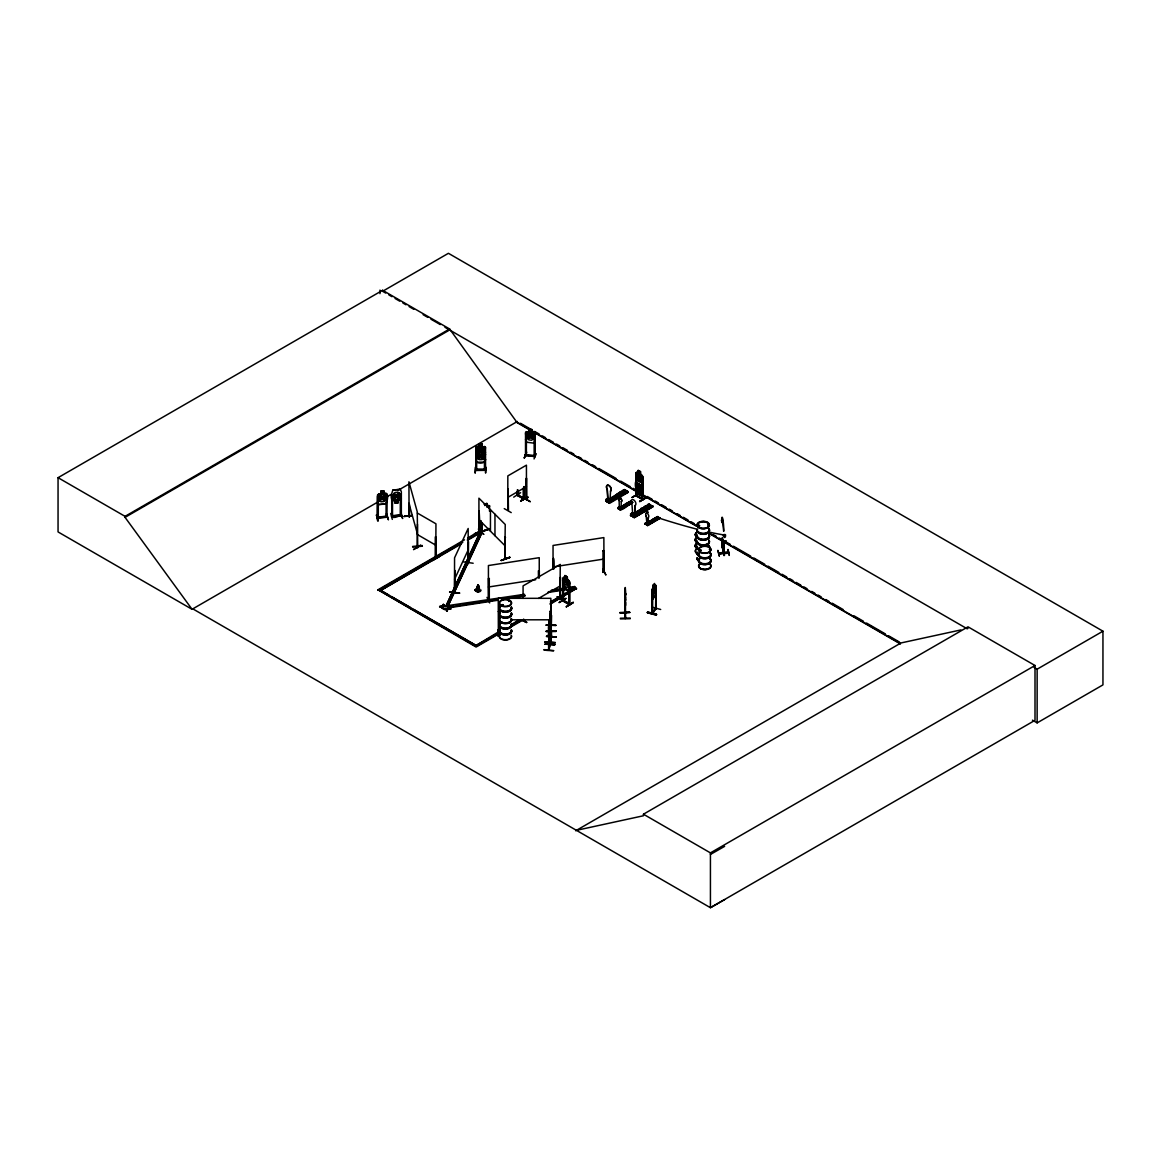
<?xml version="1.0" encoding="UTF-8"?>
<svg xmlns="http://www.w3.org/2000/svg" width="1161" height="1161" viewBox="0 0 1161 1161"><rect width="100%" height="100%" fill="white"/><g stroke="black" fill="none" stroke-linecap="round" stroke-linejoin="round"><path stroke-width="1.5" d="M625.387 600.542L625.387 598.539M696.469 535.453L696.861 534.916M697.732 525.744L699.633 525.744M699.561 525.889L698.937 525.048M697.079 546.541A6.24 3.599 0 0 0 699.43 549.879L699.575 550.212A6.24 3.599 0 0 1 697.079 546.846M701.142 550.227L700.272 549.559M707.905 525.149L708.312 524.511L708.268 525.28M708.442 524.525L708.761 525.149M710.242 549.53L709.922 549.138M709.922 549.763L709.356 549.327M709.589 549.168L710.387 549.487L709.676 549.226M625.561 602.341C625.315 617.086 625.01 577.293 625.416 590.035M549.008 622.935L549.313 619.814L549.022 621.44M625.503 594.359L625.387 590.122M625.387 594.548L625.3 593.576L625.344 600.339L625.3 599.598M723.521 542.376L723.796 541.461L723.114 542.622L724.304 543.116L723.84 542.056L723.927 542.985M477.897 587.771C477.055 579.165 482.729 594.548 476.561 590.775L477.984 584.955M550.125 644.674L548.906 650.204L549.197 623.472L548.456 627.085L548.587 636.184L549.472 622.789L549.168 626.737C548.747 618.305 548.805 641.786 549.168 627.956L549.487 628.783M549.574 631.831L549.69 628.623M550.111 626.49C550.953 634.486 551.373 605.665 550.706 619.045C550.299 610.715 550.343 633.95 550.706 620.25L550.909 621.788L551.228 620.917M549.022 621.498L548.572 650.189L549.603 644.587M550.561 614.009L550.503 616.636L550.488 613.966M553.579 650.828C538.472 648.244 542.347 650.886 553.623 650.552M555.176 642.802L545.322 642.483L545.38 641.728M555.176 642.396C538.007 642.018 544.988 641.467 555.176 642.831M607.072 499.433L608.103 499.201L608.088 501.886L608.814 499.099L607.74 499.912L607.247 489.1A3.294 1.916 59.5 0 1 607.247 485.298A3.294 1.916 59.5 0 1 610.57 487.17A3.294 1.916 59.5 0 1 610.57 490.972L609.931 501.131L607.58 499.81L608.582 498.751M619.335 495.907L619.423 497.779A2.191 1.277 59.5 0 0 619.103 500.42L619.002 500.478A2.191 1.277 59.5 0 1 619.335 497.837L619.916 495.37L620.903 498.722A2.191 1.277 59.5 0 1 621.324 501.668L620.903 508.445L619.35 507.284M632.716 514.25L631.903 503.497A3.294 1.916 59.5 0 1 631.903 499.709A3.294 1.916 59.5 0 1 635.227 501.581A3.294 1.916 59.5 0 1 635.227 505.383L634.733 515.455L632.106 514.149L633.384 513.075M648.346 517.269L648.027 523.988L648.346 517.269A2.191 1.277 59.5 0 0 648.027 514.279L647.141 511.058M625.445 600.469L625.503 599.294M408.875 516.297L409.485 516.848L409.412 503.947M417.191 546.28L417.568 545.06M550.111 619.394L551.112 613.487L550.851 614.895M454.473 592.357L454.561 557.817L468.173 528.473L468.26 563.607L468.289 542.071M455.141 591.138L454.865 592.458L454.793 570.37L454.561 592.342M467.868 562.737L468.58 562.243L467.927 563.564M449.786 592.023C479.478 595.317 429.701 589.773 459.451 593.082M449.902 591.689L459.48 593.155M550.198 618.436L550.387 616.622M477.258 591.109L477.722 585.129M607.566 499.288L608.785 499.433M619.147 507.691L620.148 507.255M650.175 505.035L630.989 515.745L630.597 513.786L632.76 512.828L632.89 516.21L633.543 513.249L631.961 513.844M632.629 514.25L632.281 514.279M646.851 510.898L646.358 513.438L647.04 510.913M646.43 522.885L647.185 523.016M646.358 523.466L647.069 522.624L646.14 523.045M646.532 522.885L645.98 524.279M655.849 592.415L655.53 595.593L652.221 599.54L655.501 595.549L655.849 585.333L655.863 609.003L656.023 607.566M488.607 505.325L489.681 506.051L486.735 506.094L486.735 503.439M549.313 619.814L549.037 632.208M625.213 589.715L625.024 618.465M504.237 508.605L511.232 512.611M721.895 538.298C727.642 560.473 721.039 540.736 722.374 538.878M722.505 546.671L722.331 538.094L722.49 545.917M647.301 612.616C655.791 612.123 663.236 617.725 647.301 612.616L656.255 614.996M647.49 612.326L656.444 614.677M647.519 611.92L656.458 614.343M624.763 612.834L625.169 612.587M625.228 613.385L624.763 591.413L625.242 594.998M625.445 593.431L625.503 618.494L625.169 612.848L625.024 617.681M476.997 589.367L477.839 584.984L476.257 590.281M550.387 613.98L550.851 612.108L550.445 614.996M549.675 621.628L548.703 625.503M554.827 644.529L544.973 644.21L554.842 644.558M546.526 636.359L556.337 637.026L546.57 636.17M549.559 621.179L549.197 622.601M550.241 617.812L550.735 615.78M549.922 623.646L549.922 645.182L549.966 611.383L550.865 611.571L549.966 611.383M550.561 620.467L550.459 642.512L551.635 636.083L551.127 636.678M551.577 615.432L551.04 637.331M548.848 630.133L549.197 628.406M550.387 622.441L550.735 620.7M551.46 636.925L550.111 641.191M550.125 642.425L551.228 636.881L550.822 604.083M549.922 644.616L548.964 649.347M413.534 549.545L420.674 545.162L413.708 549.53M619.626 494.876L619.364 495.689L620.409 495.544M626.984 504.179C624.342 503.671 628.043 506.109 626.984 504.034M653.28 519.635L654.18 520.447L653.135 519.852M476.561 590.775L478.288 585.1M503.061 605.055C501.726 607.247 500.957 603.11 503.134 605.142M508.982 600.73L508.924 601.471M509.244 601.282L509.403 601.282M724.304 543.116L723.259 543.246M721.939 545.452L724.464 555.364L722.839 544.872L723.172 550.749M607.624 499.419L611.208 501.741L610.933 500.188L609.046 502.423L606.071 500.739L607.958 498.504M619.771 509.011L619.742 507.11M633.18 513.06L632.774 513.815M624.72 612.166L625.184 613.327M624.72 612.95L625.082 618.45M526.586 622.151L522.377 619.742M526.572 622.499L522.044 620.337M652.221 599.54L651.756 590.398L655.515 584.941M651.843 590.427L652.337 588.888M605.81 501.059L608.437 498.867M474.718 533.944L483.237 531.027M635.807 482.149L636.663 479.986M635.894 479.798L636.533 482.86L642.018 485.908L642.889 483.673M619.176 507.56L619.394 506.718L618.131 507.459C620.119 514.221 628.101 504.135 631.569 503.598M478.434 529.14L483.731 534.35M483.644 534.307L478.492 529.082M526.455 433.837L525.512 433.924L526.455 433.837L526.339 455.533M528.734 429.149L531.883 429.555L528.734 429.149L528.806 431.95L527.225 432.632L527.225 437.566L528.806 439.888L531.753 440.266L533.334 438.365L533.334 433.43L531.753 432.342L531.782 429.643M525.541 439.468L526.528 442.225L533.958 443.139L535.047 440.643M528.705 431.848L525.541 432.385L525.512 455.402L535.105 456.447M526.528 442.225L525.672 439.409M526.514 452.064L524.279 457.985M524.366 458.073L526.543 452.064L524.366 457.623M525.425 454.633L526.543 454.517L526.484 455.533M534.147 434.838L535.018 434.954L534.147 434.838L534.162 456.563M526.557 454.546L535.105 455.663L533.973 455.939M534.089 456.534L535.018 455.649M534.045 458.929L536.295 453.733M488.52 578.788L489.376 578.657L488.418 578.599L488.636 600.31L489.478 599.337L488.418 600.281L488.418 565.538L539.241 557.686L539.241 577.627M604.054 571.517L603.139 571.676L604.054 572.3M652.584 591.602L652.627 613.153L652.221 612.21M651.887 613.385L651.8 590.369M655.602 608.016L656.357 607.682L652.308 612.384M656.284 608.553L655.98 586.929L655.559 608.93M442.515 608.567L443.226 606.376L446.201 605.998L443.226 606.826L442.515 608.567L442.53 606.434L441.964 608.248M446.477 610.86L447.058 609.046L447.043 611.179L447.754 608.988L450.729 609.061L447.754 609.438L447.856 606.956C448.19 610.904 440.28 608.915 447.159 608.669M442.631 606.057C435.767 606.303 443.662 608.291 443.342 604.344L443.894 605.113L443.342 604.344M442.631 606.506L443.342 604.779M447.159 609.119L447.856 606.956M480.61 449.38L483.382 447.275L481.336 450.323L483.469 453.443L480.654 450.874M475.821 459.741C475.531 464.444 485.675 464.139 485.53 459.611M484.427 462.267L485.53 459.553M443.894 604.663L443.328 606.448L446.201 605.998M447.856 609.061L448.422 607.276M530.272 435.36L527.674 432.589L529.648 435.868C525.57 438.64 528.821 440.512 530.33 436.536L533.073 439.366L530.954 436.057L532.957 433.285L530.374 435.288M550.111 641.975L550.387 617.507M463.718 561.924L473.166 563.245M468.289 563.549L468.507 541.577M607.769 500.014L607.188 498.824L607.014 501.276L607.014 498.925L610.933 501.305L610.933 500.188M513.699 497.14L520.621 492.685M486.981 597.378L489.681 602.936M559.181 602.661L566.118 598.307L559.239 602.341M454.561 579.295L468.173 549.951M452.964 606.042L445.751 606.579L479.783 532.565L481.641 533.523L447.595 606.869L448.088 607.943L498.2 600.193M445.751 606.579L479.783 533.233L479.217 511.145L479.754 533.088L479.174 532.565M447.595 606.869L481.641 532.841M636.692 495.137L636.344 495.341M636.591 472.324L642.077 475.183L642.817 476.62L642.889 499.665L635.749 495.762L635.894 472.716L638.303 473.195M642.106 498.446L643.136 499.52L636.068 495.573L636.083 474.152L636.562 496.168L636.721 474.501M642.41 491.974L642.178 499.361L642.178 477.795L643.049 477.998L642.178 477.795M700.272 550.227L700.127 549.821M378.152 520.36L377.615 520.854L376.527 515.078M376.527 514.773L378.152 520.796M378.08 520.694L376.454 515.136M390.735 513.467L392.287 519.388M725.03 536.121C727.541 533.755 721.315 534.075 723.811 536.208M562.563 600.876L563.448 577.278L562.693 600.948M563.52 601.108L563.52 579.615L562.65 579.397L563.52 579.615M568.934 603.72L569.833 604.692L562.954 600.701M475.531 467.056L475.168 473.166L475.575 467.012M517.08 495.283L524.046 499.23L523.974 486.662M517.98 494.615C515.557 493.933 520.288 499.288 518.009 490.102M523.727 497.895L517.85 495.094L523.263 498.214M498.054 629.697L497.677 635.749M498.025 630.031L498.04 635.749M511.493 626.592L523.466 619.771M560.531 598.321L560.589 599.105L560.284 577.452L559.82 599.482C559.007 598.699 561.518 597.712 559.573 598.568M548.964 650.131L548.848 625.213M722.374 545.365L722.113 546.642M722.389 546.134C727.033 569.296 720.43 543.29 722.389 538.269M387.019 516.442L377.34 517.109L386.99 516.224M391.547 516.572L401.343 515.876L401.343 491.829L400.356 489.289L392.955 490.131M400.4 515.194C403.825 513.597 392.331 520.331 391.808 516.006L401.343 515.092M479.304 532.594L479.174 531.782M478.927 532.725L478.927 498.185L505.238 524.496L504.788 558.644M719.385 556.075L717.716 550.488M507.763 510.405L507.836 475.894L526.441 465.155L526.426 499.651M526.093 499.099L526.746 499.854M619.597 495.036L618.262 495.718L617.754 494.441M626.098 504.106L626.113 504.846M642.265 509.258C644.602 506.849 644.573 511.914 642.28 509.374M501.349 604.866L501.247 605.287M489.289 599.395L488.36 599.265L489.478 599.555M488.331 600.092L489.376 599.918M656.299 608.509L652.163 613.603L652.482 589.527L653.121 585.129L654.586 583.461L655.123 591.181L653.164 595.724L652.482 594.461M653.396 585.318L654.209 584.302L653.396 586.203M651.887 613.458L655.994 608.132M660.682 609.481L651.742 607.072M475.662 470.22L485.516 470.147L485.313 469.305L476.547 469.363L476.62 470.423M499.114 633.746L476.097 647.04L378.022 589.744L476.097 646.372L499.114 633.079L499.143 611.368L499.143 633.05C496.255 633.282 500.826 631.468 498.156 632.266M498.359 633.079L498.258 598.321L550.865 598.321L550.967 633.05L549.908 633.079M378.283 517.255L378.283 518.038L378.326 496.327L377.441 496.4L377.398 518.082L377.557 494.992L380.866 493.831L380.75 491.103L383.972 490.871L383.856 493.614L385.452 494.354L385.452 499.274L383.856 501.537L380.881 501.813L379.284 499.854L379.284 494.92L380.881 493.889L380.881 491.248L383.856 490.972M377.572 495.05L378.588 494.02M409.078 516.848L408.933 481.8L417.249 511.798L417.742 547.76M435.36 558.267L435.404 536.803M698.211 525.193L699.038 525.411M699.314 549.937L700.46 549.704M377.441 517.879L387.092 516.993M386.105 516.297L386.178 517.327M377.615 518.096L386.947 517.269L387.092 516.21M392.636 516.718L392.418 515.658L400.211 514.991M488.825 528.516C490.334 529.721 477.868 532.072 481.946 530.737M481.017 531.825L489.245 528.85M475.821 452.659L476.852 451.644L484.384 451.6L485.53 452.514L484.34 451.629M475.937 452.688L476.852 451.702M476.852 446.434L475.821 447.391L475.865 470.466L485.53 470.35L485.53 447.246L476.852 446.375L475.923 447.42L475.937 459.727M652.279 613.559L652.206 592.066M523.901 619.466L523.074 619.626M523.103 620.351L523.945 620.221M559.82 599.482L560.342 598.887M525.657 432.429L526.601 431.66L535.047 433.546L535.032 456.65L534.931 433.575L531.854 432.269L531.883 429.555M721.953 545.394L724.014 555.364L723.796 541.461M724.232 553.231L724.261 552.244M635.894 472.716L636.663 472.28M640.48 492.656L642.817 493.004L642.744 485.893M475.763 469.436L485.53 469.566M475.763 470.22L475.676 469.407L476.692 469.668M549.879 632.498L550.764 632.005M409.412 516.805L409.267 508.62M608.625 502.611L628.043 492.003L624.458 489.565L627.985 491.567L628.275 492.308L609.583 503.337L605.795 500.87L605.795 499.462L607.696 498.345L607.319 499.825M605.781 500.87L606.739 501.741L625.373 490.711M627.738 492.032L608.379 502.669L627.999 491.829M642.018 482.932L642.744 485.966M636.663 490.464C634.298 486.183 634.516 474.181 642.106 482.889M635.807 489.144L636.547 490.581L642.077 493.541M638.144 491.364L636.547 490.581M638.071 494.064L637.055 484.863L638.216 483.397L640.408 484.601L641.569 487.359L641.569 492.293L640.408 492.525L640.408 495.355L638.144 494.005M630.612 501.16L617.942 508.533L631.033 501.305L618.697 508.953L617.942 508.533L631.033 501.305M632.484 502.103L619.829 509.577L631.511 503.584M632.89 513.859L631.816 513.249L631.816 515.6L631.99 513.147L633.064 513.757L630.307 515.353L647.751 505.267M653.033 506.631L634.312 517.617L653.077 506.617L649.072 504.396M634.98 512.611L649.957 504.556M650.595 506.864L633.151 516.95L633.891 517.4L634.124 515.774L636.01 514.657L633.848 515.629L633.848 516.747L630.873 515.063L632.76 512.828M652.308 506.211L649.26 504.164M645.414 524.366L658.258 517.225L644.979 524.133L645.153 523.06L647.054 522.813M657.46 516.805C654.151 516.529 662.104 520.607 656.342 517.211A127.521 18.01 20.4 0 0 697.63 529.343M647.359 525.483L648.767 523.64L647.33 525.033M659.332 517.821L660.116 518.285L647.635 525.614M659.782 518.082L647.185 525.367M638.144 473.107L638.216 470.408L640.553 471.714L641.569 480.901L640.408 482.366L638.231 481.162L637.055 478.405L637.055 473.47L638.231 473.238L638.216 470.408L640.553 471.714M640.48 474.399L642.744 476.62L642.744 483.658M642.018 485.908L636.591 482.816M639.305 493.149L632.077 497.488L638.913 493.381M639.247 493.454L632.121 497.459M642.338 498.533L636.562 495.602L643.063 498.679M646.474 497.459L639.595 501.654L646.517 497.547M639.638 501.233L646.474 497.155M508.141 488.766L508.445 510.39M526.122 478.39L526.47 500.028L526.673 478.347M523.277 497.561L530.127 501.654M608.016 499.651L607.247 489.1M610.57 490.972L610.425 491.059A3.294 1.916 59.5 0 0 610.425 487.257A3.294 1.916 59.5 0 0 607.101 485.385A3.294 1.916 59.5 0 0 607.101 489.187M619.35 496.937L615.823 494.949L617.71 493.541L621.237 495.82L617.71 493.541M619.408 492.554C629.799 497.126 614.372 493.12 621.295 491.437L624.821 493.715L621.295 491.437M622.572 490.697C632.963 495.254 617.536 491.248 624.458 489.565M610.178 498.287L624.458 489.855M610.642 498.562L623.094 491.219M606.652 501.712L623.878 491.625M627.985 491.567L608.828 502.916L611.208 500.347M608.349 502.64L627.317 491.437M620.903 498.722L620.99 498.664A2.191 1.277 59.5 0 1 621.222 501.726L621.324 501.668M620.496 509.839L621.745 508.039L620.293 509.432L618.305 508.315L619.568 506.82M632.513 502.22L620.322 509.868M620.148 509.752L632.934 502.365M635.227 505.383L634.878 515.368L632.498 514.062L632.498 512.669M640.625 508.982C651.016 513.554 635.589 509.548 642.512 507.865L646.038 510.143L642.512 507.865M644.21 506.878C654.601 511.435 639.174 507.43 646.096 505.761L649.623 508.025L646.096 505.761M647.374 505.006C657.765 509.577 642.338 505.572 649.26 503.889M647.983 505.557L631.076 515.818M634.574 514.192L648.68 505.949M652.119 505.761L633.151 516.95L633.862 517.371M634.153 517.356L652.787 505.877M633.688 517.269L652.801 506.152M633.935 517.414L652.54 506.341M648.027 512.335L647.533 511.391M646.038 516.079L646.14 516.021A2.191 1.277 59.5 0 1 646.459 513.38M645.342 523.916L646.604 522.421M651.843 520.055L653.106 519.112L655.457 520.447M654.238 518.459C660.522 521.202 651.539 518.952 655.501 517.704L657.852 519.04M644.965 524.119L657.605 516.645L645.153 524.003L647.504 525.425M646.866 525.178L659.535 517.835M647.33 525.454L659.999 518.096M523.074 598.408L523.074 585.884L560.284 564.406L559.892 599.439L560.516 577.597M569.137 588.192L568.832 604.475L569.137 582.822M569.761 583.185L568.89 582.953M557.353 596.739L563.985 600.513M563.259 601.282L562.693 600.164M563.607 600.585L569.238 603.531M569.775 603.851L557.062 596.856M573.2 602.312L566.249 606.797L573.229 602.356M566.249 606.797L573.287 602.748M432.603 560.545L439.555 556.511M192.9 608.901L192.145 609.351L58.05 531.927L58.05 477.679L382.608 290.294L449.612 328.969L516.616 421.907L696.687 525.875M382.608 290.294L382.608 291.295L448.422 253.301L1102.95 631.192L1102.95 684.888L1037.136 722.882L1032.434 720.154M58.05 477.679L125.054 516.355L449.612 328.969M724.638 899.601L710.43 907.699L192.813 608.857L192.044 609.293L125.054 517.356L449.612 329.971M192.044 609.293L377.398 502.278M386.773 496.864L391.475 494.151M397.73 490.537L517.371 421.472M507.836 497.372L526.441 486.633M517.429 494.31L517.85 494.862M520.679 500.725L528.037 497.372L520.723 500.783M520.679 501.175L527.704 497.068M378.022 589.744L464.502 539.821M467.593 538.036L478.434 531.782L479.783 532.565L467.404 539.705M378.022 590.412L453.675 546.744M456.766 544.959L461.41 542.274M470.698 536.919L478.434 532.449L481.641 533.523M462.76 542.39L380.735 590.412L461.222 543.958M467.404 540.387L479.783 533.233M474.907 590.136L477.882 588.409C470.756 589.657 479.711 594.548 481.089 590.136M646.575 522.987L648.767 524.583L648.767 523.64M565.001 578.178L564.928 575.58L567.294 576.857L568.28 586.073L567.149 587.524L565.001 586.29L563.869 583.519L565.001 575.537M567.221 576.901L564.928 575.58M567.221 579.557L568.745 580.427L563.404 577.438L565.088 578.323M568.701 580.398L569.587 581.763L569.601 604.837L569.587 581.763M538.573 598.408L560.284 585.884M562.635 584.941L563.332 587.988L568.716 591.08L569.587 588.859M499.303 631.395L476.097 645.472L499.245 632.484M511.682 624.255L519.431 619.785M550.387 601.906L575.145 587.611L576.495 588.395L550.183 604.257M513.235 624.023L517.879 621.353M551.925 601.688L556.569 599.003M561.213 596.333L568.948 591.863M572.054 590.078L575.145 588.279L576.495 589.062M511.493 625.924L522.334 619.669M550.183 603.589L576.495 588.395M575.682 830.783L901.009 642.947L960.945 629.915M576.436 830.333L643.441 815.762L643.441 814.209L967.998 626.824L1035.002 665.5L1035.002 720.313L710.43 907.699L710.43 852.885L1035.002 665.5M967.998 628.377L967.244 628.827L444.939 327.271M1034.03 667.386L1037.136 669.186L1102.95 631.192M700.896 550.387L699.488 550.372M710.43 854.452L724.638 846.354M482.294 451.571L482.294 448.93L479.058 448.973L479.058 451.673L477.548 452.601L477.548 457.536L479.159 459.625L482.192 459.582L483.803 457.449L483.803 452.514L482.192 451.658M481.975 531.782L482.033 522.769M479.058 446.419L479.058 443.72L479.159 446.506L477.548 447.406L477.548 452.34L479.159 454.444L482.192 454.415L483.803 452.297L483.803 447.362L482.192 446.492L482.178 443.792M642.555 508.982L643.6 508.808M523.379 620.584L523.698 619.263M501.726 605.505L503.003 604.866M534.902 456.65L525.512 455.402M488.621 528.777C478.1 532.943 482.961 532.043 481.859 522.595M489.463 529.039L481.249 532.043L481.278 521.245M484.674 504.687L486.328 504.106L484.674 505.572M504.745 558.659L505.079 537.006L505.195 559.065M505.528 537.441L504.788 537.108M505.122 557.701L505.224 557.715M718.078 550.459L719.312 556.119M603.096 572.213L603.836 572.068M480.669 451.15L477.882 453.472L480.001 450.308L477.969 447.304L480.639 449.713M617.971 494.557L619.582 494.934M619.089 495.428L618.262 495.486M435.752 558.122L435.955 523.8L417.365 513.06M502.655 622.514L502.176 622.34M488.825 529.3L488.708 528.516M481.394 531.985L481.104 521.086M524.206 486.517L524.279 499.085L517.385 495.108L517.385 489.739M602.994 572.46L603.009 550.778L603.865 550.633L603.981 572.358L603.865 537.587L553.042 545.452L553.042 568.846M603.952 550.836L603.009 550.778M538.472 577.96L538.385 570.864L539.328 570.922L539.328 577.83M602.704 569.456L605.839 574.811M603.081 571.401L603.735 571.299M553.042 566.931L603.865 559.065M488.418 587.016L535.743 579.702M445.751 605.911L524.54 594.301M551.388 590.136L565.697 587.93M569.282 587.379L574.651 586.537L575.145 588.279L548.297 592.444M456.549 605.491L460.119 604.939M463.703 604.373L481.597 601.616M485.182 601.05L490.537 600.222M494.122 599.671L497.706 599.12M501.276 598.568L504.861 598.017M508.445 597.465L512.016 596.899M515.6 596.348L520.97 595.52M553.173 590.543L558.543 589.701M569.282 588.046L572.852 587.495M447.595 606.202L448.088 607.276L498.2 599.511M505.354 598.408L525.033 595.361M548.297 591.762L566.191 589.004M569.775 588.438L575.145 587.611M510.724 598.249L525.033 596.043M696.861 535.584L697.195 535.337A6.139 3.541 0 0 0 704.03 539.241A6.139 3.541 0 0 0 708.95 534.394M439.613 606.448L446.201 606.434M439.613 606.898L442.53 606.869M447.856 608.625L450.729 608.611M444.141 609.061L450.729 609.061M444.141 609.51L447.058 609.481M484.63 469.334L484.63 470.089M550.764 632.295L549.879 632.266M412.387 515.948L404.144 516.384L412.329 515.499M404.13 516.413L412.315 515.803M417.089 547.789L417.452 524.308M412.59 546.439L422.314 545.525M400.385 489.361L392.853 489.986C391.925 493.004 389.777 498.708 392.911 500.71L400.356 500.014L401.372 498.983M383.841 493.556L386.032 493.323C389.196 495.341 387.005 501.073 386.062 503.976L378.544 504.614L377.572 502.132M378.646 494.093L385.989 493.41L387.164 494.151L386.947 517.269M386.062 517.284L386.105 495.602L386.99 495.515M391.808 516.79L391.649 495.094L392.534 495.007L392.505 516.747M400.269 515.977L400.313 494.296L401.184 494.209M385.974 503.845L378.617 504.513L377.659 502.045M395.059 503.003L398.049 502.728M401.082 512.915L402.635 518.532L400.632 512.886M386.337 513.83L388.427 519.852L386.831 514.178M725.596 540.649L726.162 543.261M723.927 542.085L723.521 541.476M724.014 547.47L724.362 548.181M728.542 552.172L718.746 552.883L728.557 552.302M728.702 552.651L718.906 553.637L728.687 552.592M718.964 553.884L728.76 553.216M729.239 555.437L728.005 549.443L729.297 555.103M636.446 496.124L636.808 495.21M642.889 499.665L642.715 498.824M517.719 495.602L517.777 490.232M523.698 498.708L523.582 487.939M625.097 596.827L625.14 600.092M625.46 596.972L625.445 598.365M619.989 612.79L629.857 612.573M620.003 612.921L629.857 612.268L620.003 612.486M620.366 618.218L630.22 618.044M476.895 462.209L484.34 462.107M391.823 516.035L392.534 515.702M479.058 443.72L482.294 443.763L482.294 446.332M476.649 448.726L475.763 448.741L476.649 448.726L476.649 470.408M484.529 448.668L485.414 448.872L484.529 448.668L484.427 470.35M485.53 466.983L485.588 473.093L486.009 467.375M499.143 611.571L498.258 611.571M551.083 635.72L550.822 630.002M498.258 632.847L499.143 632.847M549.966 632.861L550.865 632.847M512.277 619.8L550.865 619.8L550.387 624.56L550.198 623.37M555.93 625.358L546.062 625.053L555.93 625.503M546.062 625.169L555.93 625.155M555.93 631.134L546.062 631.134L555.93 631.221M698.806 526.209L697.805 525.875M697.021 535.366L696.223 535.468M549.574 621.527L549.574 645.153M548.572 634.196L548.703 636.184M556.38 636.852L546.512 636.518M544.988 644.065L554.769 644.863M630.8 515.673L631.497 516.064M634.341 517.646L630.597 515.179M724 552.621L723.23 553.202L723.463 543.232M619.582 507.604L619.06 507.038L618.944 508.663M603.183 569.325L605.795 574.811M534.045 455.78L533.973 456.505M653.121 585.129L653.121 587.771M486.793 506.138L488.171 506.53M551.431 630.046L551.533 635.749M409.035 516.05L408.846 516.398M722.331 538.094L724.362 547.441M646.866 523.103L646.14 516.021M617.986 495.66L617.971 494.339L619.626 495.094M643.876 508.649L643.891 509.737L642.236 509.2M395.088 500.42L393.477 499.68L393.477 494.746L395.088 492.482L398.063 492.206L399.66 494.18L399.66 499.114L398.063 500.144L398.165 502.858L394.972 503.163L395.059 500.362M525.498 455.446L525.483 454.415M478.738 589.28L479.754 590.107M657.605 516.471L660.159 518.285M615.823 494.659L619.35 496.661M651.843 519.867L654.194 521.187M618.944 507.096L620.99 508.387M645.98 522.711L648.593 524.293L648.593 523.538M607.188 501.175L608.262 501.784M631.99 515.499L633.064 516.108M646.082 524.206L646.808 524.612L646.808 523.045M562.65 600.876L569.529 604.794M522.377 620.047L526.63 622.078M522.319 620.134L526.543 622.528M523.132 497.634L530.287 501.625M382.608 291.295L385.728 293.094M388.848 294.894L391.968 296.694M395.074 298.493L399.747 301.192M402.867 302.992L405.987 304.792M409.107 306.591L413.78 309.29M423.126 314.689L427.799 317.388M430.92 319.188L440.266 324.572M520.505 423.272L529.895 428.699M534.597 431.413L539.299 434.127M542.419 435.926L545.554 437.741M548.689 439.54L553.391 442.254M556.525 444.068L559.646 445.882M562.78 447.682L567.482 450.395M570.617 452.209L573.737 454.009M578.439 456.723L581.574 458.537M584.709 460.336L587.829 462.151M592.531 464.864L595.666 466.664M598.8 468.478L616.027 478.419M620.714 481.133L630.118 486.561M633.238 488.36L637.94 491.074M647.33 496.502L652.032 499.215M655.167 501.015L658.302 502.829M661.436 504.643L666.124 507.342M669.258 509.157L672.393 510.971M677.081 513.67L680.215 515.484M683.35 517.298L688.052 520.012M691.187 521.811L694.307 523.626M713.101 534.466L716.235 536.28M719.37 538.08L730.327 544.407M733.462 546.221L750.688 556.163M753.808 557.977L764.78 564.304M767.9 566.104L778.871 572.446M781.992 574.245L786.694 576.959M789.828 578.773L792.963 580.573M796.098 582.387L800.785 585.1M803.92 586.9L807.055 588.714M811.742 591.428L814.877 593.227M818.012 595.042L821.146 596.841M825.848 599.555L828.969 601.369M832.103 603.169L843.06 609.51M854.032 615.838L863.421 621.251M866.556 623.065L885.35 633.906M888.47 635.72L899.441 642.048M709.211 533.102L900.239 643.397M515.586 421.762L638.129 492.511M642.831 495.225L696.252 526.064M708.82 533.32L721.387 540.576M724.522 542.39L900.472 643.978M562.635 580.34L569.514 584.302L562.621 580.355M417.365 534.539L435.955 545.278M474.907 590.267L477.882 592.052M446.477 610.41L447.043 611.179M380.939 590.528L388.717 595.027M391.837 596.827L410.515 607.609M413.621 609.409L477.447 646.256L379.386 589.643M643.441 814.209L710.43 852.885M551.054 637.418L550.996 613.472M485.53 447.304L484.384 446.39M635.836 495.791L635.778 494.949M517.138 495.268L517.138 491.669M489.579 505.92L489.463 511.13M484.122 504.353L486.88 503.381L486.836 507.11M478.927 519.664L505.238 545.975M723.361 553.231L723.259 543.029M699.372 550.256L699.444 550.488A6.153 3.556 0 0 1 697.166 547.208M631.192 501.625L618.755 508.968M646.372 523.161L646.416 522.319M575.145 588.279L574.651 586.537M475.923 454.401L476.895 456.941C494.847 454.851 475.284 461.222 475.821 454.473M520.723 501.088L527.645 496.69M412.663 547.136L422.401 546.192M408.933 503.279L417.249 533.276M479.435 589.614L478.23 585.028L478.535 587.843M479.595 590.63L478.259 585.188L479.014 591.022M651.8 597.422L652.322 599.569M723.172 546.787L723.927 550.256M619.321 507.444L619.103 500.42M548.66 631.062L548.848 632.252M723.927 547.615L724.058 549.109M625.213 588.017L625.518 593.851M624.763 591.413L625.213 595.216M620.38 618.915L630.234 618.711M478.027 585.275L478.158 591.21M625.271 595.68L625.329 598.728M498.098 629.654L498.185 635.807M1037.136 669.186L1037.136 722.882M725.857 540.634L725.901 543.275M724.203 542.318L724.261 554M642.41 483.02L642.41 486.604M640.335 492.569L640.335 495.21M636.01 514.657L636.01 516.064M635.735 514.512L635.735 515.629M629.552 504.179L627.201 503.032M627.172 505.586L624.821 504.44M621.556 507.938L621.745 508.968M563.288 579.76L563.361 601.282M554 568.905C554.711 554.377 552.201 555.451 553.144 569.035M549.211 619.8L549.037 622.862M523.335 488.084L523.335 498.911L523.263 497.996M505.079 537.006L505.093 559.007M494.963 514.221L494.963 535.7M490.45 509.708L490.45 531.187M489.289 578.454L489.303 600.208M479.217 511.145L479.232 533.146M435.636 536.672L435.607 558.485M379.981 290.09L379.981 293.646M125.054 516.355L125.054 517.356M723.361 534.873A127.521 18.01 20.4 0 1 709.516 532.173M511.464 613.371A6.24 3.599 0 0 1 504.629 617.87A6.24 3.599 0 0 1 500.028 612.5M511.391 618.494A6.168 3.556 0 0 1 504.629 622.935A6.168 3.556 0 0 1 500.101 617.623M511.464 607.45A6.24 3.599 0 0 1 504.629 611.949A6.24 3.599 0 0 1 500.028 606.579M511.464 613.066A6.24 3.599 0 0 1 504.629 617.565A6.24 3.599 0 0 1 500.028 612.195M511.464 607.145A6.24 3.599 0 0 1 504.629 611.644A6.24 3.599 0 0 1 500.028 606.274M511.377 612.732A6.153 3.556 0 0 1 504.629 617.173A6.153 3.556 0 0 1 500.101 611.876M511.362 606.811A6.139 3.541 0 0 1 504.629 611.252A6.139 3.541 0 0 1 500.115 605.955M511.377 607.798A6.153 3.556 0 0 1 504.629 612.239A6.153 3.556 0 0 1 500.101 606.942M511.377 618.711A6.153 3.556 0 0 1 504.629 623.152A6.153 3.556 0 0 1 500.101 617.855M511.377 613.734A6.153 3.556 0 0 1 504.629 618.174A6.153 3.556 0 0 1 500.101 612.877M511.464 630.263A6.24 3.599 0 0 1 504.629 634.762A6.24 3.599 0 0 1 500.028 629.393M511.362 619.234A6.124 3.541 0 0 1 505.441 623.689A6.124 3.541 0 0 1 499.52 619.234M511.362 635.27A6.124 3.541 0 0 1 504.643 639.682A6.124 3.541 0 0 1 500.13 634.414M511.391 618.944A6.168 3.556 0 0 1 504.629 623.399A6.168 3.556 0 0 1 500.101 618.087M511.464 624.342A6.24 3.599 0 0 1 504.629 628.841A6.24 3.599 0 0 1 500.028 623.472M511.464 629.959A6.24 3.599 0 0 1 504.629 634.457A6.24 3.599 0 0 1 500.028 629.088M511.464 624.038A6.24 3.599 0 0 1 504.629 628.536A6.24 3.599 0 0 1 500.028 623.167M511.377 629.625A6.153 3.556 0 0 1 504.629 634.066A6.153 3.556 0 0 1 500.101 628.769M511.362 623.704A6.139 3.541 0 0 1 504.629 628.13A6.139 3.541 0 0 1 500.115 622.847M511.377 624.691A6.153 3.556 0 0 1 504.629 629.131A6.153 3.556 0 0 1 500.101 623.834M511.377 635.604A6.153 3.556 0 0 1 504.629 640.045A6.153 3.556 0 0 1 500.101 634.748M511.362 630.626A6.139 3.541 0 0 1 504.629 635.052A6.139 3.541 0 0 1 500.115 629.77M709.661 559.065A6.139 3.541 0 0 1 705.54 564.725A6.139 3.541 0 0 1 699.111 559.834M709.647 563.695A6.11 3.527 0 0 1 705.54 569.34A6.11 3.527 0 0 1 699.14 564.464M709.748 558.688A6.24 3.599 0 0 1 708.965 563.535A6.24 3.599 0 0 1 700.533 563.506A6.24 3.599 0 0 1 699.836 558.659M709.748 558.383A6.24 3.599 0 0 1 708.965 563.23A6.24 3.599 0 0 1 700.533 563.201A6.24 3.599 0 0 1 699.836 558.354M709.748 552.752A6.24 3.599 0 0 1 708.965 557.599A6.24 3.599 0 0 1 700.533 557.57A6.24 3.599 0 0 1 699.836 552.723M709.748 552.447A6.24 3.599 0 0 1 708.965 557.295A6.24 3.599 0 0 1 700.533 557.265A6.24 3.599 0 0 1 699.836 552.418M709.676 564.014A6.168 3.556 0 0 1 708.907 568.803A6.168 3.556 0 0 1 700.591 568.774A6.168 3.556 0 0 1 699.909 563.985M709.661 552.143A6.139 3.541 0 0 1 705.54 557.802A6.139 3.541 0 0 1 699.111 552.912M709.661 558.064A6.139 3.541 0 0 1 705.54 563.724A6.139 3.541 0 0 1 699.111 558.833M709.661 553.129A6.139 3.541 0 0 1 705.54 558.789A6.139 3.541 0 0 1 699.111 553.899M709.676 563.825A6.168 3.556 0 0 1 708.907 568.614A6.168 3.556 0 0 1 700.591 568.585A6.168 3.556 0 0 1 699.909 563.796M697.732 537.412A6.168 3.556 0 0 1 696.644 532.42M697.732 537.209A6.153 3.556 0 0 1 696.644 532.217M697.732 549.095A6.153 3.556 0 0 1 695.831 544.915M696.615 553.071A6.139 3.541 0 0 1 695.845 549.545M696.615 537.05A6.139 3.541 0 0 1 696.658 532.739M697.732 554.044A6.153 3.556 0 0 1 695.831 549.864M697.732 542.187A6.153 3.556 0 0 1 695.831 537.993M697.688 548.79A6.24 3.599 0 0 1 695.758 544.553M697.688 548.485A6.24 3.599 0 0 1 695.758 544.248M697.732 548.108A6.153 3.556 0 0 1 695.831 543.928M697.732 543.174A6.153 3.556 0 0 1 695.831 538.994M697.688 542.869A6.24 3.599 0 0 1 695.758 538.631M697.688 542.564A6.24 3.599 0 0 1 695.758 538.327M708.95 535.381A6.139 3.541 0 0 1 704.03 540.242A6.139 3.541 0 0 1 697.18 536.237M708.95 528.458A6.139 3.541 0 0 1 704.03 533.32A6.139 3.541 0 0 1 697.18 529.314M709.037 534.713A6.24 3.599 0 0 1 704.045 539.647A6.24 3.599 0 0 1 697.079 535.584M709.037 535.018A6.24 3.599 0 0 1 704.045 539.952A6.24 3.599 0 0 1 697.079 535.889M708.95 529.46A6.139 3.541 0 0 1 704.03 534.307A6.139 3.541 0 0 1 697.18 530.316M709.037 529.082A6.24 3.599 0 0 1 704.045 534.016A6.24 3.599 0 0 1 697.079 529.953M709.037 528.777A6.24 3.599 0 0 1 704.045 533.712A6.24 3.599 0 0 1 697.079 529.648M699.488 556.424A6.153 3.556 0 0 1 697.166 553.129M699.488 561.039A6.139 3.541 0 0 1 697.18 557.759M699.488 549.501A6.153 3.556 0 0 1 697.166 546.207M708.95 545.351A6.153 3.556 0 0 1 709.356 547.179M699.43 555.814A6.24 3.599 0 0 1 697.079 552.476M699.43 556.119A6.24 3.599 0 0 1 697.079 552.781M699.488 555.422A6.153 3.556 0 0 1 697.166 552.143M708.95 546.338A6.153 3.556 0 0 1 709.356 547.237M709.037 545.975A6.24 3.599 0 0 1 709.444 547.832M709.037 545.67A6.24 3.599 0 0 1 709.444 547.528M708.921 540.895A6.11 3.527 0 0 1 704.03 545.728A6.11 3.527 0 0 1 697.195 541.752M708.965 540.562A6.168 3.556 0 0 1 704.03 545.438A6.168 3.556 0 0 1 697.151 541.432M697.166 558.078A6.153 3.556 0 0 0 699.488 561.373A6.153 3.556 0 0 1 697.166 558.107M721.881 520.084L721.779 522.624L721.532 519.925L721.707 520.708A8.287 0.842 85.8 0 1 722.737 518.691A8.287 0.842 85.8 0 1 723.782 530.2L723.68 531.332L722.287 518.503L721.881 520.084M652.787 589.338L653.658 591.297L652.743 595.549L653.933 591.529L655.109 592.632L654.223 590.586L655.08 586.508L653.948 590.325L652.787 589.338M723.521 536.367C725.19 540.17 727.004 533.291 723.521 536.367M637.186 483.832L638.739 487.809C635.589 489.274 638.39 492.22 639.247 488.708L641.162 492.191L639.696 488.36C642.846 486.749 640.175 483.89 639.203 487.504L637.186 483.832M641.467 481.844L639.421 478.259C638.492 481.917 635.88 479.029 638.927 477.403L637.462 473.572L639.392 477.055C640.248 473.543 643.034 476.503 639.9 477.955L641.467 481.844M385.147 500.347L384.117 500.536L382.361 498.142L379.589 500.971L381.679 497.619L379.676 494.789L382.303 496.966L385.017 494.296L382.999 497.518L385.147 500.347M393.782 493.41L395.901 496.342L393.869 499.564L396.598 496.893L399.224 499.07L397.222 496.24L399.311 492.903L396.54 495.718L393.782 493.41M483.513 458.668L482.41 458.697L480.698 456.229L477.882 458.842L480.001 455.663L477.984 452.674L480.639 455.054L483.397 452.601L481.336 455.663L483.513 458.668M485.414 454.328L484.34 456.897L485.53 454.415M654.441 587.103L653.164 588.685L653.164 593.619L654.441 592.037L654.441 587.103M489.289 507.386L488.534 507.662L489.289 507.386M483.281 530.737L474.515 533.755L483.281 530.737M509.723 557.207L501.175 560.458L509.723 557.207M509.723 557.512L501.218 560.444L509.723 557.512M383.333 491.466L381.403 491.64L381.403 492.525L383.333 492.337L383.333 491.466M383.856 494.499L380.881 494.775L380.881 499.709L383.856 499.433L383.856 494.499M398.063 494.325L395.088 494.601L395.088 499.535L398.063 499.259L398.063 494.325M397.526 501.508L395.611 501.683L395.611 502.568L397.526 502.394L397.526 501.508M625.518 593.793L625.46 595.332L625.518 593.793M481.641 449.467L479.711 449.481L479.711 450.366L481.641 450.337L481.641 449.467M482.192 452.543L479.159 452.572L479.159 457.507L482.192 457.478L482.192 452.543M481.641 444.286L479.711 444.3L479.711 445.185L481.641 445.171L481.641 444.286M482.192 447.377L479.159 447.391L479.159 452.326L482.192 452.311L482.192 447.377M555.93 630.771L546.062 631.511L555.93 631.497L555.93 630.757M531.23 430.063L529.329 429.817L529.329 430.702L531.23 430.949L531.23 430.063M531.753 433.227L528.806 432.835L528.806 437.77L531.753 438.147L531.753 433.227M640.016 472.019L638.623 471.25L640.016 472.904L640.016 472.019M640.408 475.328L638.231 474.109L638.231 479.043L640.408 480.248L640.408 475.328M640.408 486.72L638.216 485.516L638.216 490.45L640.408 491.654L640.408 486.72M640.016 493.643L638.608 492.859L640.016 494.513L640.016 493.643M631.671 502.931L629.32 501.61L631.671 502.931M630.829 503.424L628.478 502.103L630.829 503.424M628.435 504.832L626.084 503.511L628.435 504.832M566.757 577.177L565.392 576.378L566.757 578.047L566.757 577.177M567.149 580.471L565.001 579.237L565.001 584.172L567.149 585.405L567.149 580.471M502.379 605.824A6.124 3.541 0 0 0 511.566 602.762A6.124 3.541 0 0 0 502.379 599.7A6.124 3.541 0 0 0 502.379 605.824M502.379 606.318A6.124 3.541 0 0 0 511.566 603.256A6.124 3.541 0 0 0 502.379 600.193A6.124 3.541 0 0 0 502.379 606.318M700.997 552.331A6.168 3.556 0 0 0 710.88 550.009A6.168 3.556 0 0 0 702.449 546.236A6.168 3.556 0 0 0 700.997 552.331M701.026 552.607A6.11 3.527 0 0 0 710.837 550.299A6.11 3.527 0 0 0 702.463 546.555A6.11 3.527 0 0 0 701.026 552.607M699.488 527.631A6.139 3.541 0 0 0 709.342 525.309A6.139 3.541 0 0 0 700.939 521.536A6.139 3.541 0 0 0 699.488 527.631M699.502 528.124A6.11 3.527 0 0 0 709.313 525.817A6.11 3.527 0 0 0 700.954 522.073A6.11 3.527 0 0 0 699.502 528.124M699.473 527.834A6.168 3.556 0 0 0 709.371 525.498A6.168 3.556 0 0 0 700.925 521.724A6.168 3.556 0 0 0 699.473 527.834M704.03 544.857A6.11 3.527 0 0 0 708.921 540.01A6.168 3.556 0 0 1 704.03 545.002A6.168 3.556 0 0 1 697.151 540.997A6.11 3.527 0 0 0 704.03 544.857"/></g></svg>
